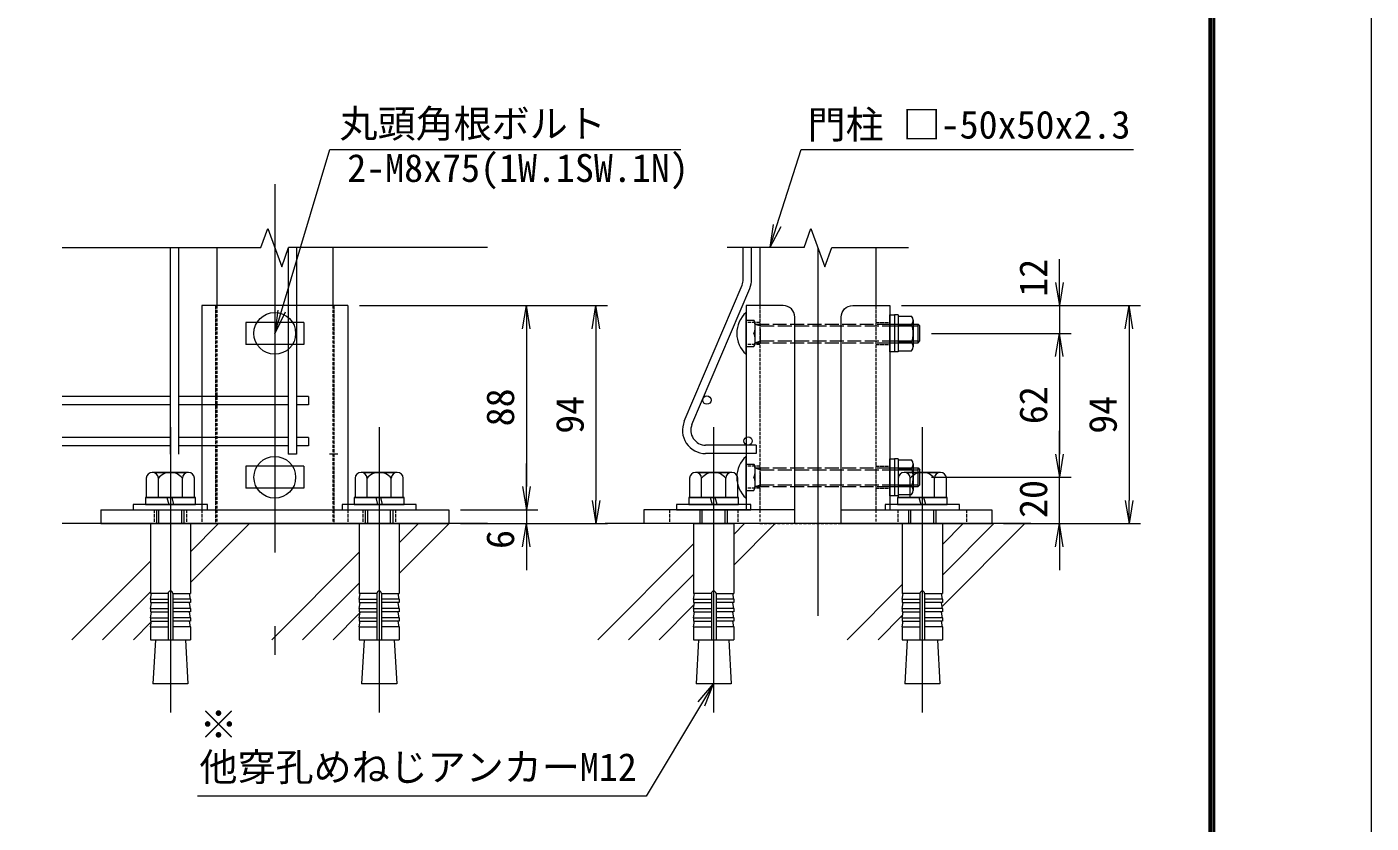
# Model space of a CAD drawing. Units: millimetres, scale not verified, with parts at other scales. Extents: x -4200 to 4200, y -2970 to 2970.
# Drawn here: x 1882 to 4200, y -640 to 732 of the extents above; entities that cross this region are included whole.
import ezdxf
from ezdxf.enums import TextEntityAlignment as Align

# ---------------------------------------------------------------- set-up
doc = ezdxf.new("R2010")
doc.units = ezdxf.units.MM
doc.header["$LTSCALE"] = 20
for name, pattern in [('DASHED', [7.5, 6, -1.5]), ('USER1', [50.8, 31.75, -6.35, 6.35, -6.35]), ('USER3', [0.375, 0.25, -0.125])]:
    doc.linetypes.add(name, pattern=pattern)
for name, color, linetype, lineweight in [('0-0_D-STR-TXT', 7, 'Continuous', 9), ('0-1_D-STR3', 3, 'Continuous', 13), ('0-2_D-BMK', 2, 'USER1', 13), ('0-3_D-STR1', 1, 'Continuous', 18), ('0-4_D-STR-DIM', 7, 'Continuous', 9), ('0-5_0', 7, 'Continuous', 9), ('0-7_D-STR2', 7, 'Continuous', 9), ('0-A_D-DCR-HCH', 7, 'Continuous', 9), ('0-B_D-BGD', 7, 'Continuous', 9), ('0-C_D-TTL', 7, 'Continuous', 9)]:
    doc.layers.add(name, color=color, linetype=linetype, lineweight=lineweight)
doc.styles.add('ＭＳ ゴシック', font='')
doc.styles.get('ＭＳ ゴシック').set_extended_font_data('MS Gothic')

# ---------------------------------------------------------------- blocks, each defined once
blk = doc.blocks.new('JIS 丸頭角根ボルト(1W.1SW.1N)')
at = {"layer": '0-1_D-STR3'}
for p, q in [((91676.64, 43342.43), (91676.64, 43702.43)), ((92916.64, 43602.43), (93160.64, 43602.43)), ((92916.64, 43586.43), (93160.64, 43586.43)), ((92956.64, 43682.43), (92956.64, 43362.43)), ((92988.64, 43682.43), (92956.64, 43682.43)), ((92988.64, 43672.43), (92988.64, 43372.43)), ((92988.64, 43672.43), (93104.64, 43672.43)), ((92988.64, 43597.43), (93104.64, 43597.43)), ((93118.64, 43637.99), (93118.64, 43407.09)), ((93160.64, 43442.54), (93160.64, 43602.54)), ((93160.64, 43602.54), (93176.64, 43586.54)), ((93176.64, 43458.54), (93176.64, 43586.54)), ((92916.64, 43458.52), (93160.64, 43458.52)), ((92916.64, 43442.43), (93160.64, 43442.43)), ((92988.64, 43447.43), (93104.64, 43447.43)), ((92988.64, 43372.43), (93104.64, 43372.43)), ((93160.64, 43442.54), (93176.64, 43458.54))]:
    blk.add_line(p, q, dxfattribs=at)
at = {"layer": '0-1_D-STR3', "linetype": 'DASHED'}
for p, q in [((91676.64, 43635.43), (91744.64, 43635.43)), ((91744.64, 43635.43), (91756.64, 43614.65)), ((91756.64, 43430.22), (91756.64, 43614.65)), ((91756.64, 43602.43), (92916.64, 43602.43)), ((91756.64, 43602.43), (91800.64, 43586.43)), ((91800.64, 43442.43), (91800.64, 43602.43)), ((91800.64, 43586.43), (92916.64, 43586.43)), ((91676.64, 43409.43), (91744.64, 43409.43)), ((91744.64, 43409.43), (91756.64, 43430.22)), ((91756.64, 43442.43), (91800.64, 43458.43)), ((91756.64, 43442.43), (92916.64, 43442.43)), ((91800.64, 43458.43), (92916.64, 43458.52))]:
    blk.add_line(p, q, dxfattribs=at)
at = {"layer": '0-1_D-STR3'}
blk.add_lwpolyline([(92956.64, 43682.43), (92956.64, 43362.43), (92916.64, 43362.43), (92916.64, 43682.43)], close=True, dxfattribs=at)
blk.add_lwpolyline([(92988.64, 43682.43), (92988.64, 43362.43), (92956.64, 43362.43)], dxfattribs=at)
for centre, radius, start, end in [((91839.14, 43522.43), 242.5, 132.07502, 227.92498), ((92910.74, 43522.43), 207.89, 338.85295, 21.14705), ((93061.75, 43634.93), 56.97, 318.83491, 41.16509), ((93061.7, 43409.93), 57.01, 318.86505, 41.13495)]:
    blk.add_arc(centre, radius, start, end, dxfattribs=at)
at = {"layer": '0-1_D-STR3', "linetype": 'DASHED'}
for centre, radius, start, end in [((91616.61, 43578.93), 139.94, 336.18668, 23.81332), ((91617.66, 43465.93), 138.98, 336.0128, 23.9872)]:
    blk.add_arc(centre, radius, start, end, dxfattribs=at)
blk = doc.blocks.new('_Open')
at = {"layer": '0-5_0'}
blk.add_line((-20, 3.33), (0, 0), dxfattribs=at)
blk.add_lwpolyline([(-20, -3.33), (0, 0), (-20, 0)], dxfattribs=at)
blk = doc.blocks.new('BREAK')
at = {"layer": '0-5_0'}
for p, q in [((704.8, 256.5), (0, 513)), ((-704.8, -256.5), (704.8, 256.5)), ((0, -513), (-704.8, -256.5))]:
    blk.add_line(p, q, dxfattribs=at)
blk = doc.blocks.new('他穿孔めねじアンカーM12')
at = {"layer": '0-1_D-STR3', "lineweight": 18}
for p, q in [((117493.1, 56681.4), (116246, 56681.4)), ((116389.6, 56681.4), (117349.6, 56681.4)), ((116038.2, 56481.4), (116038.2, 55817.4)), ((116453.9, 55817.4), (116453.9, 56481.4)), ((117285.3, 55817.4), (117285.3, 56481.4)), ((117700.9, 55817.4), (117700.9, 56481.4)), ((117729.6, 55817.4), (116009.6, 55817.4)), ((116009.6, 55817.4), (116009.6, 55577.4)), ((116038.2, 55817.4), (117700.9, 55817.4)), ((116749.6, 55817.4), (116813.9, 55577.4)), ((116989.6, 55577.4), (116925.3, 55817.4)), ((117729.6, 55577.4), (117729.6, 55817.4)), ((115589.6, 55577.4), (115589.6, 55393.4)), ((118149.6, 55577.4), (115589.6, 55577.4)), ((115589.6, 55393.4), (118149.6, 55393.4)), ((116009.6, 55577.4), (117729.6, 55577.4)), ((116389.8, 55393.4), (116389.8, 54913.4)), ((116476.2, 54913.4), (116476.2, 55393.4)), ((117263.4, 54913.4), (117263.4, 55393.4)), ((117349.8, 54913.4), (117349.8, 55393.4)), ((118149.6, 55393.4), (118149.6, 55577.4)), ((116177.6, 54913.4), (116177.6, 52510.4)), ((117561.6, 54913.4), (117561.6, 52510.4)), ((116789.6, 52510.4), (116177.6, 52510.4)), ((116177.6, 52310.4), (116212.3, 52507.3)), ((116789.6, 52510.4), (116789.6, 50913.4)), ((116949.6, 52510.4), (117561.6, 52510.4)), ((116949.6, 52510.4), (116949.6, 50913.4)), ((117561.6, 52310.4), (117526.8, 52507.3)), ((116177.6, 52310.4), (116789.6, 52310.4)), ((116177.6, 52310.4), (116177.6, 52190.4)), ((116177.6, 52190.4), (116789.6, 52190.4)), ((116177.6, 51990.4), (116212.3, 52187.3)), ((116177.6, 51990.4), (116789.6, 51990.4)), ((116177.6, 51990.4), (116177.6, 51870.4)), ((117561.6, 52310.4), (116949.6, 52310.4)), ((117561.6, 52190.4), (116949.6, 52190.4)), ((117561.6, 51990.4), (116949.6, 51990.4)), ((117561.6, 51990.4), (117526.8, 52187.3)), ((117561.6, 52310.4), (117561.6, 52190.4)), ((117561.6, 51990.4), (117561.6, 51870.4)), ((116177.6, 51870.4), (116789.6, 51870.4)), ((116177.6, 51670.4), (116212.3, 51867.3)), ((116177.6, 51670.4), (116789.6, 51670.4)), ((116177.6, 51670.4), (116177.6, 51550.4)), ((116177.6, 51353.4), (116212.3, 51550.4)), ((116177.6, 51550.4), (116789.6, 51550.4)), ((117561.6, 51870.4), (116949.6, 51870.4)), ((117561.6, 51670.4), (116949.6, 51670.4)), ((117561.6, 51550.4), (116949.6, 51550.4)), ((117561.6, 51670.4), (117526.8, 51867.3)), ((117561.6, 51353.4), (117526.8, 51550.4)), ((117561.6, 51670.4), (117561.6, 51550.4)), ((116177.6, 51353.4), (116789.6, 51353.4)), ((116177.6, 51353.4), (116177.6, 50913.4)), ((117561.6, 51353.4), (116949.6, 51353.4)), ((117561.6, 51353.4), (117561.6, 50913.4)), ((116177.6, 50913.4), (117561.6, 50913.4)), ((116350, 50913.4), (116263.3, 49385.4)), ((117389.1, 50913.4), (117475.9, 49385.4)), ((117475.9, 49385.4), (116263.3, 49385.4))]:
    blk.add_line(p, q, dxfattribs=at)
at = {"layer": '0-1_D-STR3'}
blk.add_line((116177.6, 54913.4), (117561.6, 54913.4), dxfattribs=at)
at = {"layer": '0-1_D-STR3', "lineweight": 18}
for centre, radius, start, end in [((116246, 56473.4), 208, 2.20423, 177.79577), ((116869.6, 56149.4), 532, 38.61324, 141.38676), ((117493.1, 56473.4), 208, 2.20423, 177.79577), ((116869.6, 52510.4), 80, 0, 180)]:
    blk.add_arc(centre, radius, start, end, dxfattribs=at)
blk = doc.blocks.new('後付B-PL詳細図\u3000正面')
at = {"layer": '0-1_D-STR3', "linetype": 'DASHED'}
for p, q in [((174339.9, 62433.4), (174339.9, 54913.4)), ((178419.9, 62433.4), (178419.9, 54913.4)), ((172219.9, 55393.4), (172219.9, 54913.4)), ((173339.9, 55393.4), (173339.9, 54913.4)), ((173859.9, 55393.4), (173859.9, 54913.4)), ((178899.9, 55393.4), (178899.9, 54913.4)), ((179419.9, 55393.4), (179419.9, 54913.4)), ((180539.9, 55393.4), (180539.9, 54913.4))]:
    blk.add_line(p, q, dxfattribs=at)
at = {"layer": '0-1_D-STR3'}
for p, q in [((178899.9, 62433.4), (178899.9, 55393.4)), ((177379.3, 61853.4), (175379, 61853.4)), ((175379, 61853.4), (175379, 61093.4)), ((177379, 61853.4), (177379, 61093.4)), ((177379, 61093.4), (175379.3, 61093.4)), ((177379.3, 56893.4), (175379, 56893.4)), ((175379, 56893.4), (175379, 56133.4)), ((177379, 56893.4), (177379, 56133.4)), ((177379, 56133.4), (175379.3, 56133.4)), ((170380.1, 55393.4), (182380.1, 55393.4)), ((182380.1, 55393.4), (182380.1, 54913.4))]:
    blk.add_line(p, q, dxfattribs=at)
for points in [[(178899.9, 62433.4), (173859.9, 62433.4), (173859.9, 55393.4)], [(170380.1, 55393.4), (170380.1, 54913.4), (182380.1, 54913.4)]]:
    blk.add_lwpolyline(points, dxfattribs=at)
blk = doc.blocks.new('後付B-PL\u3000詳細図\u3000側面図')
at = {"layer": '0-1_D-STR3'}
for p, q in [((193912.4, 62433.4), (192632.4, 62433.4)), ((192632.4, 62433.4), (192632.4, 55393.4)), ((194312.4, 54913.4), (194312.4, 62033.4)), ((194312.4, 55393.4), (189112.4, 55393.4)), ((189112.4, 55393.4), (189112.4, 54913.4)), ((194312.4, 54913.4), (189112.4, 54913.4))]:
    blk.add_line(p, q, dxfattribs=at)
at = {"layer": '0-1_D-STR3', "linetype": 'DASHED'}
for p, q in [((193112.4, 62433.4), (193112.4, 55393.4)), ((193112.4, 61853.4), (192632.4, 61853.4)), ((193112.4, 61093.4), (192632.4, 61093.4)), ((193112.4, 56893.4), (192632.4, 56893.4)), ((193112.4, 56133.4), (192632.4, 56133.4)), ((189992.4, 55393.4), (189992.4, 54913.4)), ((192352.4, 55393.4), (192352.4, 54913.4))]:
    blk.add_line(p, q, dxfattribs=at)
at = {"layer": '0-1_D-STR3'}
blk.add_arc((193912.4, 62033.4), 400, 0, 90, dxfattribs=at)
blk = doc.blocks.new('MLeader4')
at = {"layer": '0-4_D-STR-DIM'}
blk.add_line((3039.78, -431.44), (3066.09, -400.58), dxfattribs=at)
for points in [[(3051.21, -438.3), (3066.09, -400.58), (3045.5, -434.87)], [(3045.5, -434.87), (2949.81, -594.18), (2566.11, -594.18), (2176.27, -594.18)]]:
    blk.add_lwpolyline(points, dxfattribs=at)
blk = doc.blocks.new('MLeader5')
at = {"layer": '0-0_D-STR-TXT'}
blk.add_line((3181.84, 387.77), (3163.31, 351.7), dxfattribs=at)
for points in [[(3175.49, 389.8), (3217.44, 521.13), (3783.15, 521.13), (3790.35, 521.13)], [(3169.13, 391.83), (3163.31, 351.7), (3175.49, 389.8)]]:
    blk.add_lwpolyline(points, dxfattribs=at)
blk = doc.blocks.new('MLeader7')
at = {"layer": '0-4_D-STR-DIM'}
blk.add_line((2327.29, 240.23), (2309.46, 203.81), dxfattribs=at)
for points in [[(2320.9, 242.14), (2404.2, 521.13), (2757.91, 521.13), (3009.74, 521.13)], [(2314.51, 244.05), (2309.46, 203.81), (2320.9, 242.14)]]:
    blk.add_lwpolyline(points, dxfattribs=at)

msp = doc.modelspace()

# ---------------------------------------------------------------- linework, layer by layer
at = {"layer": '0-1_D-STR3', "lineweight": 18}
msp.add_line((3002.31, -100.18), (3130.31, -100.18), dxfattribs=at)
at = {"layer": '0-1_D-STR3'}
msp.add_line((3031.71, -124.18), (3100.91, -124.18), dxfattribs=at)
for centre in [(2309.46, 203.81), (2309.47, -44.18)]:
    msp.add_circle(centre, 36, dxfattribs=at)
at = {"layer": '0-2_D-BMK'}
for p, q in [((2309.47, 461.25), (2309.47, -350.49)), ((3246.08, 351.7), (3246.08, -350.49)), ((2129.47, 42.22), (2129.47, -449.79)), ((2489.47, 42.22), (2489.47, -449.79)), ((3066.08, 42.22), (3066.08, -449.79)), ((3426.08, 42.22), (3426.08, -449.79))]:
    msp.add_line(p, q, dxfattribs=at)
at = {"layer": '0-3_D-STR1'}
for p, q in [((2209.46, 351.7), (2209.46, 251.82)), ((2409.46, 351.7), (2409.46, 251.82)), ((3146.08, 351.7), (3146.08, 251.83)), ((3346.08, 351.7), (3346.08, 251.83))]:
    msp.add_line(p, q, dxfattribs=at)
at = {"layer": '0-3_D-STR1', "linetype": 'USER3'}
for p, q in [((2209.46, 251.83), (2209.46, -124.18)), ((2409.46, 251.83), (2409.46, -124.18)), ((3146.08, 251.83), (3146.08, -124.18)), ((3346.08, 251.83), (3346.08, -124.18)), ((2229.46, -124.18), (2389.46, -124.18)), ((3146.08, -124.18), (3346.08, -124.18))]:
    msp.add_line(p, q, dxfattribs=at)
at = {"layer": '0-4_D-STR-DIM'}
for p, q in [((3662.57, 291.83), (3662.57, 331.83)), ((2455.46, 251.82), (2763.33, 251.82)), ((2455.46, 251.82), (2883.33, 251.82)), ((3390.08, 251.83), (3682.57, 251.83)), ((3390.08, 251.83), (3802.57, 251.83)), ((3662.57, 251.83), (3662.57, 203.83)), ((2743.33, 211.82), (2743.33, -60.18)), ((2863.33, 211.82), (2863.33, -84.18)), ((3782.57, 211.83), (3782.57, -84.18)), ((3442.08, 203.83), (3682.57, 203.83)), ((3442.08, 203.83), (3682.57, 203.83)), ((3662.57, 163.83), (3662.57, -4.15)), ((3662.57, 163.83), (3662.57, 123.83)), ((3662.57, -4.15), (3662.57, 35.85)), ((2743.33, -60.18), (2743.33, -20.18)), ((3442.08, -44.15), (3682.57, -44.15)), ((3442.08, -44.15), (3682.57, -44.15)), ((3662.57, -124.18), (3662.57, -44.15)), ((2629.46, -100.18), (2763.33, -100.18)), ((2629.46, -100.18), (2763.33, -100.18)), ((2743.33, -100.18), (2743.33, -124.18)), ((2629.46, -124.18), (2763.33, -124.18)), ((2629.46, -124.18), (2883.33, -124.18)), ((3566.09, -124.18), (3682.57, -124.18)), ((3566.09, -124.18), (3802.57, -124.18)), ((2743.33, -164.18), (2743.33, -204.18)), ((3662.57, -164.18), (3662.57, -204.18))]:
    msp.add_line(p, q, dxfattribs=at)
at = {"layer": '0-7_D-STR2'}
for p, q in [((2129.18, 351.7), (2129.18, -4.18)), ((2143.58, 351.7), (2143.58, -4.18)), ((2332.26, 351.7), (2332.26, -4.18)), ((2346.66, 351.7), (2346.66, -4.18)), ((3117.28, 296.98), (3117.28, 351.7)), ((3131.68, 296.98), (3131.68, 351.7)), ((3015.66, 52.37), (3115.24, 286.97)), ((3028.91, 46.74), (3128.5, 281.35)), ((2129.18, 95.13), (1942.56, 95.13)), ((2332.26, 95.13), (2143.58, 95.13)), ((2367.46, 95.13), (2346.66, 95.13)), ((2367.46, 95.13), (2367.46, 80.73)), ((2129.18, 80.73), (1942.56, 80.73)), ((2332.26, 80.73), (2143.58, 80.73)), ((2367.46, 80.73), (2346.66, 80.73)), ((2129.18, 24.62), (1942.56, 24.62)), ((2332.26, 24.62), (2143.58, 24.62)), ((2367.46, 24.62), (2346.66, 24.62)), ((2367.46, 24.62), (2367.46, 10.22)), ((2129.18, 10.22), (1942.56, 10.22)), ((2332.26, 10.22), (2143.58, 10.22)), ((2367.46, 10.22), (2346.66, 10.22)), ((3139.68, 11.14), (3052.48, 11.14)), ((3139.68, 11.14), (3139.68, -3.26)), ((2346.66, -4.18), (2332.26, -4.18)), ((2418.2, -4.18), (2403.8, -4.18)), ((3139.68, -3.26), (3052.48, -3.26))]:
    msp.add_line(p, q, dxfattribs=at)
for centre in [(3054.61, 88.84), (3125.68, 18.34)]:
    msp.add_circle(centre, 7.2, dxfattribs=at)
for centre, radius, start, end in [((3091.68, 296.98), 25.6, 337, 0), ((3091.68, 296.98), 40, 337, 0), ((3052.48, 36.74), 40, 157, 270), ((3052.48, 36.74), 25.6, 157, 270)]:
    msp.add_arc(centre, radius, start, end, dxfattribs=at)
at = {"layer": '0-A_D-DCR-HCH'}
for p, q in [((1942.56, 351.7), (2285.52, 351.7)), ((2676.36, 351.7), (2333.4, 351.7)), ((3222.14, 351.7), (3089.83, 351.7)), ((3270.02, 351.7), (3402.34, 351.7)), ((2164.07, -225.68), (2265.58, -124.18)), ((2164.07, -172.65), (2212.55, -124.18)), ((2524.07, -210.36), (2610.26, -124.18)), ((2524.07, -157.33), (2557.22, -124.18)), ((3100.91, -195.64), (3172.38, -124.18)), ((3100.91, -142.61), (3119.35, -124.18)), ((3460.05, -266.83), (3602.71, -124.18)), ((3460.67, -213.18), (3549.68, -124.18)), ((3460.67, -160.15), (3496.64, -124.18)), ((2866.31, -324.17), (3031.71, -158.78)), ((2304.19, -324.17), (2454.87, -173.5)), ((1959.51, -324.17), (2094.87, -188.82)), ((2357.23, -324.17), (2454.87, -226.53)), ((2919.35, -324.17), (3031.71, -211.81)), ((3296.64, -324.17), (3391.48, -229.34)), ((2012.55, -324.17), (2094.87, -241.85)), ((2410.26, -324.17), (2456.32, -278.11)), ((2972.38, -324.17), (3032.89, -263.67)), ((2065.58, -324.17), (2096.43, -293.32)), ((3349.68, -324.17), (3392.33, -281.52))]:
    msp.add_line(p, q, dxfattribs=at)
at = {"layer": '0-B_D-BGD'}
for p, q in [((2676.36, -124.18), (1942.56, -124.18)), ((3612.97, -124.18), (2879.18, -124.18))]:
    msp.add_line(p, q, dxfattribs=at)
at = {"layer": '0-C_D-TTL', "color": 2, "lineweight": 18}
msp.add_lwpolyline([(-4200, 2970), (4200, 2970), (4200, -2970), (-4200, -2970)], close=True, dxfattribs=at)
at = {"layer": '0-C_D-TTL'}
for points in [[(-3930, 2750), (3930, 2750), (3930, -2750), (-3930, -2750)], [(-3927.5, 2747.5), (3927.5, 2747.5), (3927.5, -2747.5), (-3927.5, -2747.5)], [(-3925, 2745), (3925, 2745), (3925, -2745), (-3925, -2745)], [(-3922.5, 2742.5), (3922.5, 2742.5), (3922.5, -2742.5), (-3922.5, -2742.5)], [(-3920, 2740), (3920, 2740), (3920, -2740), (-3920, -2740)]]:
    msp.add_lwpolyline(points, close=True, dxfattribs=at)

# ---------------------------------------------------------------- block references
at = {"layer": '0-0_D-STR-TXT'}
msp.add_blockref('MLeader5', (0, 0), dxfattribs=at)
at = {"layer": '0-4_D-STR-DIM'}
for name in ['MLeader7', 'MLeader4']:
    msp.add_blockref(name, (0, 0), dxfattribs=at)
at = {"layer": '0-4_D-STR-DIM', "xscale": 2, "yscale": 2}
for p, rotation in [((3662.57, 251.83), 270), ((2743.33, 251.82), 90), ((2863.33, 251.82), 90), ((3782.57, 251.83), 90), ((3662.57, 203.83), 90), ((3662.57, 203.83), 90), ((3662.57, -44.15), 270), ((3662.57, -44.15), 270), ((2743.33, -100.18), 270), ((2743.33, -100.18), 270), ((2863.33, -124.18), 270), ((3782.57, -124.18), 270), ((2743.33, -124.18), 90), ((3662.57, -124.18), 90)]:
    msp.add_blockref('_Open', p, dxfattribs=dict(at, rotation=rotation))
at = {"layer": '0-4_D-STR-DIM'}
for name, p, xscale, yscale in [('後付B-PL詳細図\u3000正面', (-6509.54, -2869.84), 0.05, 0.05), ('後付B-PL\u3000詳細図\u3000側面図', (-6509.54, -2869.84), 0.05, 0.05), ('JIS 丸頭角根ボルト(1W.1SW.1N)', (-15213.58, -8500.81), 0.2000036, 0.2000036), ('後付B-PL\u3000詳細図\u3000側面図', (13001.7, -2869.84), -0.05, 0.05), ('JIS 丸頭角根ボルト(1W.1SW.1N)', (-15213.58, -8748.82), 0.2000036, 0.2000036), ('他穿孔めねじアンカーM12', (-3714.01, -2869.84), 0.05, 0.05), ('他穿孔めねじアンカーM12', (-3354.01, -2869.84), 0.05, 0.05), ('他穿孔めねじアンカーM12', (-2777.17, -2869.85), 0.05, 0.05), ('他穿孔めねじアンカーM12', (-2417.4, -2869.84), 0.05, 0.05)]:
    msp.add_blockref(name, p, dxfattribs=dict(at, xscale=xscale, yscale=yscale))
at = {"layer": '0-A_D-DCR-HCH', "xscale": 0.04666667, "yscale": 0.04666667, "rotation": 270}
for p in [(2309.46, 351.7), (3246.08, 351.7)]:
    msp.add_blockref('BREAK', p, dxfattribs=at)

# ---------------------------------------------------------------- texts
at = {"layer": '0-0_D-STR-TXT', "style": 'ＭＳ ゴシック'}
for s, p in [('丸頭角根ボルト', (2421.12, 526.96)), ('門柱 □-50x50x2.3 ', (3228.26, 525.25)), ('2-M8x75(1W.1SW.1N)', (2434.47, 450.56)), ('※', (2179.6, -508.87)), ('他穿孔めねじアンカーM12', (2179.6, -582.31))]:
    msp.add_text(s, height=48.09, dxfattribs=at).set_placement(p, align=Align.BOTTOM_LEFT)
at = {"layer": '0-4_D-STR-DIM', "style": 'ＭＳ ゴシック'}
for s, p in [('12', (3655.82, 266.99)), ('88', (2736.58, 43.57)), ('94', (2856.58, 30.82)), ('62', (3655.82, 47.36)), ('94', (3775.82, 30.83)), ('20', (3655.82, -114.33)), ('6', (2736.58, -167.79))]:
    msp.add_text(s, height=48.09, rotation=90, dxfattribs=at).set_placement(p, align=Align.BOTTOM_LEFT)

doc.saveas('drawing.dxf')
